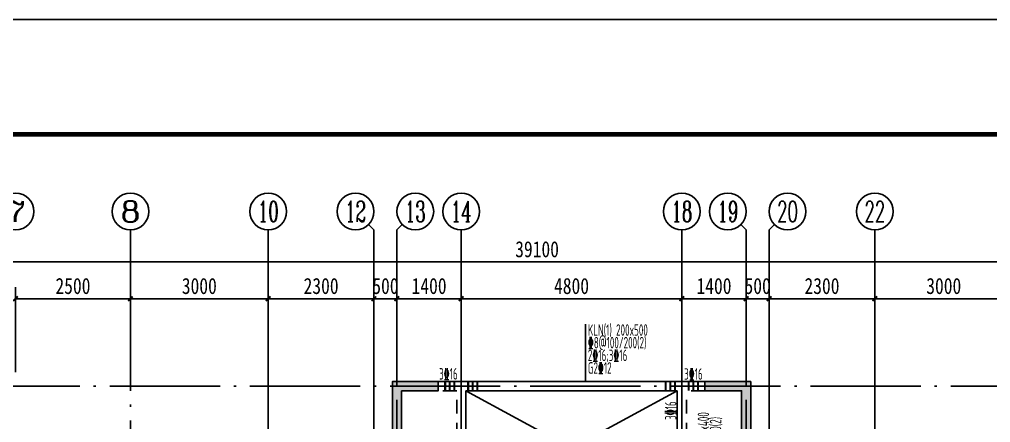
# Model space of a CAD drawing. Extents: x -144902 to 588294, y -160863 to 65494.
# Drawn here: x 474002 to 495135, y -9624 to -845 of the extents above; entities that cross this region are included whole.
import ezdxf
from ezdxf.enums import TextEntityAlignment as Align

# ---------------------------------------------------------------- set-up
doc = ezdxf.new("R2010")
doc.units = 0
doc.header["$LTSCALE"] = 100
doc.linetypes.add('3', pattern=[5, 3, -2])
doc.linetypes.add('ACAD_ISO04W100', pattern=[30.5, 24, -3, 0.5, -3])
doc.layers.get('0').update_dxf_attribs({"linetype": 'CONTINUOUS'})
doc.layers.get('Defpoints').update_dxf_attribs({"linetype": 'CONTINUOUS'})
for name, color, linetype in [('1508', 2, 'CONTINUOUS'), ('AXIS', 3, 'CONTINUOUS'), ('AXIS_TEXT', 7, 'CONTINUOUS'), ('DOTE', 253, 'ACAD_ISO04W100'), ('HATCH', 254, 'CONTINUOUS'), ('HIDE_BEAMDIMLOCAL', 7, 'CONTINUOUS'), ('HIDE_BEAMDIMMASS', 2, 'CONTINUOUS'), ('S_BEAMDIMLOCAL', 7, 'CONTINUOUS'), ('S_BEAMDIMMASS', 2, 'CONTINUOUS'), ('tk', 7, 'CONTINUOUS'), ('梁', 4, 'CONTINUOUS'), ('梁虚线', 134, '3'), ('次梁箍筋', 1, 'CONTINUOUS'), ('砼墙', 3, 'CONTINUOUS'), ('零厚板', 7, 'CONTINUOUS')]:
    doc.layers.add(name, color=color, linetype=linetype)
doc.styles.add('_HZTXT', font='complex.shx', dxfattribs={"width": 0.7, "bigfont": 'tssdchn.shx'})
doc.styles.add('COMPLEX', font='COMPLEX')
doc.styles.add('DIM_FONT', font='SIMHEI.TTF', dxfattribs={"width": 0.8})
doc.styles.get("Standard").update_dxf_attribs({"font": 'tssdeng.shx', "width": 0.7, "bigfont": 'tssdchn.shx'})
doc.dimstyles.new('_TCH_ARCH&&100', dxfattribs={"dimtxt": 350, "dimasz": 100, "dimexe": 250, "dimexo": 300, "dimgap": 100, "dimtad": 1, "dimdec": 0, "dimzin": 0, "dimdsep": 46, "dimtxsty": 'DIM_FONT', "dimblk": 'ARCHTICK', "dimcen": 0.09, "dimclrt": 7, "dimazin": 2, "dimtfac": 1, "dimtdec": 0, "dimtix": 1, "dimtmove": 2, "dimatfit": 3, "dimfxl": 1, "dimtolj": 1, "dimtzin": 0, "dimarcsym": 0})

# ---------------------------------------------------------------- blocks, each defined once
blk = doc.blocks.new('A1tk')
at = {"layer": 'tk', "color": 5}
blk.add_lwpolyline([(0, 0), (0, 59400), (84100, 59400), (84100, 0)], close=True, dxfattribs=at)
at = {"layer": 'tk', "const_width": 100}
blk.add_lwpolyline([(2500, 1000), (83100, 1000), (83100, 58400), (2500, 58400)], close=True, dxfattribs=at)
blk = doc.blocks.new('_ArchTick')
at = {"color": 0, "linetype": 'ByBlock', "const_width": 0.4}
blk.add_lwpolyline([(-0.5, -0.5), (0.5, 0.5)], dxfattribs=at)
blk = doc.blocks.new('*D1671')
at = {"layer": 'AXIS', "color": 0, "lineweight": -2}
for p, q in [((30961, 22375), (30961, 24228)), ((33961, 22375), (33961, 24228)), ((30961, 23978), (33961, 23978))]:
    blk.add_line(p, q, dxfattribs=at)
at = {"layer": 'Defpoints', "color": 0}
for p in [(33961, 23978), (30961, 22075), (33961, 22075)]:
    blk.add_point(p, dxfattribs=at)
at = {"layer": 'AXIS', "color": 0, "lineweight": -2, "xscale": 100, "yscale": 100, "zscale": 100, "rotation": 180}
blk.add_blockref('_ArchTick', (30961, 23978), dxfattribs=at)
at = {"layer": 'AXIS', "color": 0, "lineweight": -2, "xscale": 100, "yscale": 100, "zscale": 100}
blk.add_blockref('_ArchTick', (33961, 23978), dxfattribs=at)
at = {"layer": 'AXIS', "color": 7, "insert": (32461, 24253), "char_height": 350, "attachment_point": 5, "style": 'DIM_FONT'}
blk.add_mtext('\\A1;3000', dxfattribs=at)
blk = doc.blocks.new('*D1672')
at = {"layer": 'AXIS', "color": 0, "lineweight": -2}
for p, q in [((28661, 22375), (28661, 24228)), ((30961, 22375), (30961, 24228)), ((28661, 23978), (30961, 23978))]:
    blk.add_line(p, q, dxfattribs=at)
at = {"layer": 'Defpoints', "color": 0}
for p in [(30961, 23978), (28661, 22075), (30961, 22075)]:
    blk.add_point(p, dxfattribs=at)
at = {"layer": 'AXIS', "color": 0, "lineweight": -2, "xscale": 100, "yscale": 100, "zscale": 100, "rotation": 180}
blk.add_blockref('_ArchTick', (28661, 23978), dxfattribs=at)
at = {"layer": 'AXIS', "color": 0, "lineweight": -2, "xscale": 100, "yscale": 100, "zscale": 100}
blk.add_blockref('_ArchTick', (30961, 23978), dxfattribs=at)
at = {"layer": 'AXIS', "color": 7, "insert": (29811, 24253), "char_height": 350, "attachment_point": 5, "style": 'DIM_FONT'}
blk.add_mtext('\\A1;2300', dxfattribs=at)
blk = doc.blocks.new('*D1673')
at = {"layer": 'AXIS', "color": 0, "lineweight": -2}
for p, q in [((28161, 22375), (28161, 24228)), ((28661, 22375), (28661, 24228)), ((28161, 23978), (28061, 23978)), ((28161, 23978), (28661, 23978)), ((28661, 23978), (28761, 23978))]:
    blk.add_line(p, q, dxfattribs=at)
at = {"layer": 'Defpoints', "color": 0}
for p in [(28661, 23978), (28161, 22075), (28661, 22075)]:
    blk.add_point(p, dxfattribs=at)
at = {"layer": 'AXIS', "color": 0, "lineweight": -2, "xscale": 100, "yscale": 100, "zscale": 100}
blk.add_blockref('_ArchTick', (28161, 23978), dxfattribs=at)
at = {"layer": 'AXIS', "color": 0, "lineweight": -2, "xscale": 100, "yscale": 100, "zscale": 100, "rotation": 180}
blk.add_blockref('_ArchTick', (28661, 23978), dxfattribs=at)
at = {"layer": 'AXIS', "color": 7, "insert": (28411, 24253), "char_height": 350, "attachment_point": 5, "style": 'DIM_FONT'}
blk.add_mtext('\\A1;500', dxfattribs=at)
blk = doc.blocks.new('*D1674')
at = {"layer": 'AXIS', "color": 0, "lineweight": -2}
for p, q in [((26761, 22375), (26761, 24228)), ((28161, 22375), (28161, 24228)), ((26761, 23978), (28161, 23978))]:
    blk.add_line(p, q, dxfattribs=at)
at = {"layer": 'Defpoints', "color": 0}
for p in [(28161, 23978), (26761, 22075), (28161, 22075)]:
    blk.add_point(p, dxfattribs=at)
at = {"layer": 'AXIS', "color": 0, "lineweight": -2, "xscale": 100, "yscale": 100, "zscale": 100, "rotation": 180}
blk.add_blockref('_ArchTick', (26761, 23978), dxfattribs=at)
at = {"layer": 'AXIS', "color": 0, "lineweight": -2, "xscale": 100, "yscale": 100, "zscale": 100}
blk.add_blockref('_ArchTick', (28161, 23978), dxfattribs=at)
at = {"layer": 'AXIS', "color": 7, "insert": (27461, 24253), "char_height": 350, "attachment_point": 5, "style": 'DIM_FONT'}
blk.add_mtext('\\A1;1400', dxfattribs=at)
blk = doc.blocks.new('*D1675')
at = {"layer": 'AXIS', "color": 0, "lineweight": -2}
for p, q in [((21961, 22375), (21961, 24228)), ((26761, 22375), (26761, 24228)), ((21961, 23978), (26761, 23978))]:
    blk.add_line(p, q, dxfattribs=at)
at = {"layer": 'Defpoints', "color": 0}
for p in [(26761, 23978), (21961, 22075), (26761, 22075)]:
    blk.add_point(p, dxfattribs=at)
at = {"layer": 'AXIS', "color": 0, "lineweight": -2, "xscale": 100, "yscale": 100, "zscale": 100, "rotation": 180}
blk.add_blockref('_ArchTick', (21961, 23978), dxfattribs=at)
at = {"layer": 'AXIS', "color": 0, "lineweight": -2, "xscale": 100, "yscale": 100, "zscale": 100}
blk.add_blockref('_ArchTick', (26761, 23978), dxfattribs=at)
at = {"layer": 'AXIS', "color": 7, "insert": (24361, 24253), "char_height": 350, "attachment_point": 5, "style": 'DIM_FONT'}
blk.add_mtext('\\A1;4800', dxfattribs=at)
blk = doc.blocks.new('*D1676')
at = {"layer": 'AXIS', "color": 0, "lineweight": -2}
for p, q in [((20561, 22375), (20561, 24228)), ((21961, 22375), (21961, 24228)), ((20561, 23978), (21961, 23978))]:
    blk.add_line(p, q, dxfattribs=at)
at = {"layer": 'Defpoints', "color": 0}
for p in [(21961, 23978), (20561, 22075), (21961, 22075)]:
    blk.add_point(p, dxfattribs=at)
at = {"layer": 'AXIS', "color": 0, "lineweight": -2, "xscale": 100, "yscale": 100, "zscale": 100, "rotation": 180}
blk.add_blockref('_ArchTick', (20561, 23978), dxfattribs=at)
at = {"layer": 'AXIS', "color": 0, "lineweight": -2, "xscale": 100, "yscale": 100, "zscale": 100}
blk.add_blockref('_ArchTick', (21961, 23978), dxfattribs=at)
at = {"layer": 'AXIS', "color": 7, "insert": (21261, 24253), "char_height": 350, "attachment_point": 5, "style": 'DIM_FONT'}
blk.add_mtext('\\A1;1400', dxfattribs=at)
blk = doc.blocks.new('*D1677')
at = {"layer": 'AXIS', "color": 0, "lineweight": -2}
for p, q in [((20061, 22375), (20061, 24228)), ((20561, 22375), (20561, 24228)), ((20061, 23978), (19961, 23978)), ((20061, 23978), (20561, 23978)), ((20561, 23978), (20661, 23978))]:
    blk.add_line(p, q, dxfattribs=at)
at = {"layer": 'Defpoints', "color": 0}
for p in [(20561, 23978), (20061, 22075), (20561, 22075)]:
    blk.add_point(p, dxfattribs=at)
at = {"layer": 'AXIS', "color": 0, "lineweight": -2, "xscale": 100, "yscale": 100, "zscale": 100}
blk.add_blockref('_ArchTick', (20061, 23978), dxfattribs=at)
at = {"layer": 'AXIS', "color": 0, "lineweight": -2, "xscale": 100, "yscale": 100, "zscale": 100, "rotation": 180}
blk.add_blockref('_ArchTick', (20561, 23978), dxfattribs=at)
at = {"layer": 'AXIS', "color": 7, "insert": (20311, 24253), "char_height": 350, "attachment_point": 5, "style": 'DIM_FONT'}
blk.add_mtext('\\A1;500', dxfattribs=at)
blk = doc.blocks.new('*D1678')
at = {"layer": 'AXIS', "color": 0, "lineweight": -2}
for p, q in [((17761, 22375), (17761, 24228)), ((20061, 22375), (20061, 24228)), ((17761, 23978), (20061, 23978))]:
    blk.add_line(p, q, dxfattribs=at)
at = {"layer": 'Defpoints', "color": 0}
for p in [(20061, 23978), (17761, 22075), (20061, 22075)]:
    blk.add_point(p, dxfattribs=at)
at = {"layer": 'AXIS', "color": 0, "lineweight": -2, "xscale": 100, "yscale": 100, "zscale": 100, "rotation": 180}
blk.add_blockref('_ArchTick', (17761, 23978), dxfattribs=at)
at = {"layer": 'AXIS', "color": 0, "lineweight": -2, "xscale": 100, "yscale": 100, "zscale": 100}
blk.add_blockref('_ArchTick', (20061, 23978), dxfattribs=at)
at = {"layer": 'AXIS', "color": 7, "insert": (18911, 24253), "char_height": 350, "attachment_point": 5, "style": 'DIM_FONT'}
blk.add_mtext('\\A1;2300', dxfattribs=at)
blk = doc.blocks.new('*D1679')
at = {"layer": 'AXIS', "color": 0, "lineweight": -2}
for p, q in [((14761, 22375), (14761, 24228)), ((17761, 22375), (17761, 24228)), ((14761, 23978), (17761, 23978))]:
    blk.add_line(p, q, dxfattribs=at)
at = {"layer": 'Defpoints', "color": 0}
for p in [(17761, 23978), (14761, 22075), (17761, 22075)]:
    blk.add_point(p, dxfattribs=at)
at = {"layer": 'AXIS', "color": 0, "lineweight": -2, "xscale": 100, "yscale": 100, "zscale": 100, "rotation": 180}
blk.add_blockref('_ArchTick', (14761, 23978), dxfattribs=at)
at = {"layer": 'AXIS', "color": 0, "lineweight": -2, "xscale": 100, "yscale": 100, "zscale": 100}
blk.add_blockref('_ArchTick', (17761, 23978), dxfattribs=at)
at = {"layer": 'AXIS', "color": 7, "insert": (16261, 24253), "char_height": 350, "attachment_point": 5, "style": 'DIM_FONT'}
blk.add_mtext('\\A1;3000', dxfattribs=at)
blk = doc.blocks.new('*D1680')
at = {"layer": 'AXIS', "color": 0, "lineweight": -2}
for p, q in [((12261, 22375), (12261, 24228)), ((14761, 22375), (14761, 24228)), ((12261, 23978), (14761, 23978))]:
    blk.add_line(p, q, dxfattribs=at)
at = {"layer": 'Defpoints', "color": 0}
for p in [(14761, 23978), (12261, 22075), (14761, 22075)]:
    blk.add_point(p, dxfattribs=at)
at = {"layer": 'AXIS', "color": 0, "lineweight": -2, "xscale": 100, "yscale": 100, "zscale": 100, "rotation": 180}
blk.add_blockref('_ArchTick', (12261, 23978), dxfattribs=at)
at = {"layer": 'AXIS', "color": 0, "lineweight": -2, "xscale": 100, "yscale": 100, "zscale": 100}
blk.add_blockref('_ArchTick', (14761, 23978), dxfattribs=at)
at = {"layer": 'AXIS', "color": 7, "insert": (13511, 24253), "char_height": 350, "attachment_point": 5, "style": 'DIM_FONT'}
blk.add_mtext('\\A1;2500', dxfattribs=at)
blk = doc.blocks.new('*D1686')
at = {"layer": 'AXIS', "color": 0, "lineweight": -2}
for p, q in [((4061, 22375), (4061, 25028)), ((43161, 22375), (43161, 25028)), ((4061, 24778), (43161, 24778))]:
    blk.add_line(p, q, dxfattribs=at)
at = {"layer": 'Defpoints', "color": 0}
for p in [(43161, 24778), (4061, 22075), (43161, 22075)]:
    blk.add_point(p, dxfattribs=at)
at = {"layer": 'AXIS', "color": 0, "lineweight": -2, "xscale": 100, "yscale": 100, "zscale": 100, "rotation": 180}
blk.add_blockref('_ArchTick', (4061, 24778), dxfattribs=at)
at = {"layer": 'AXIS', "color": 0, "lineweight": -2, "xscale": 100, "yscale": 100, "zscale": 100}
blk.add_blockref('_ArchTick', (43161, 24778), dxfattribs=at)
at = {"layer": 'AXIS', "color": 7, "insert": (23611, 25053), "char_height": 350, "attachment_point": 5, "style": 'DIM_FONT'}
blk.add_mtext('\\A1;39100', dxfattribs=at)
blk = doc.blocks.new('_AXISO')
blk.add_circle((0, 0), 0.5)
at = {"layer": 'AXIS_TEXT', "style": 'COMPLEX', "width": 1.041667}
blk.add_attdef('A', text='', height=0.56, dxfattribs=at).set_placement((-0.25, -0.28), (0.25, -0.28), align=Align.FIT)
blk = doc.blocks.new('2012122621245179')
at = {"layer": 'HATCH'}
for points in [[(20661.4, 21975), (20661.4, 19075), (19961.4, 19075), (19961.4, 19475), (20461.4, 19475), (20461.4, 22175), (21461.4, 22175), (21461.4, 21975)], [(28261.4, 22175), (28261.4, 19475), (28761.4, 19475), (28761.4, 19075), (28061.4, 19075), (28061.4, 21975), (27261.4, 21975), (27261.4, 22175)]]:
    blk.add_hatch(color=256, dxfattribs=at).paths.add_polyline_path(points)
at = {"layer": 'AXIS'}
for p, q in [((19944.2, 25594.8, 0), (20061.4, 25477.6, 0)), ((20678.5, 25594.8, 0), (20561.4, 25477.6, 0)), ((28044.2, 25594.8, 0), (28161.4, 25477.6, 0)), ((28778.5, 25594.8, 0), (28661.4, 25477.6, 0)), ((14761.4, 22075, 0), (14761.4, 25477.6, 0)), ((17761.4, 22075, 0), (17761.4, 25477.6, 0)), ((20061.4, 22075, 0), (20061.4, 25477.6, 0)), ((20561.4, 22075, 0), (20561.4, 25477.6, 0)), ((21961.4, 22075, 0), (21961.4, 25477.6, 0)), ((26761.4, 22075, 0), (26761.4, 25477.6, 0)), ((28161.4, 22075, 0), (28161.4, 25477.6, 0)), ((28661.4, 22075, 0), (28661.4, 25477.6, 0)), ((30961.4, 22075, 0), (30961.4, 25477.6, 0))]:
    blk.add_line(p, q, dxfattribs=at)
at = {"layer": 'DOTE'}
for p, q in [((14761.4, 3675, 0), (14761.4, 23075, 0)), ((17761.4, 14875, 0), (17761.4, 23075, 0)), ((20061.4, 11875, 0), (20061.4, 23075, 0)), ((20561.4, 19375, 0), (20561.4, 23075, 0)), ((21961.4, 14875, 0), (21961.4, 23075, 0)), ((26761.4, 14875, 0), (26761.4, 23075, 0)), ((28161.4, 19375, 0), (28161.4, 23075, 0)), ((28661.4, 11875, 0), (28661.4, 23075, 0)), ((30961.4, 14875, 0), (30961.4, 23075, 0)), ((44161.4, 22075, 0), (3061.4, 22075, 0))]:
    blk.add_line(p, q, dxfattribs=at)
at = {"layer": '梁'}
for p, q in [((21961.4, 22175), (21461.4, 22175)), ((26761.4, 22175), (21961.4, 22175)), ((27261.4, 22175), (26761.4, 22175)), ((22061.4, 19475), (22061.4, 21975)), ((26661.4, 21975), (22061.4, 21975)), ((26661.4, 19475), (26661.4, 21975))]:
    blk.add_line(p, q, dxfattribs=at)
at = {"layer": '梁虚线'}
for p, q in [((21861.4, 21975), (21461.4, 21975)), ((21861.4, 19475), (21861.4, 21975)), ((26861.4, 19475), (26861.4, 21975)), ((27261.4, 21975), (26861.4, 21975))]:
    blk.add_line(p, q, dxfattribs=at)
at = {"layer": '砼墙'}
for points in [[(20661.4, 21975), (20661.4, 19075), (19961.4, 19075), (19961.4, 19475), (20461.4, 19475), (20461.4, 22175), (21461.4, 22175), (21461.4, 21975)], [(28261.4, 22175), (28261.4, 19475), (28761.4, 19475), (28761.4, 19075), (28061.4, 19075), (28061.4, 21975), (27261.4, 21975), (27261.4, 22175)]]:
    blk.add_lwpolyline(points, close=True, dxfattribs=at)
at = {"layer": '零厚板'}
for p, q in [((26661.4, 21975), (22061.4, 19475)), ((22061.4, 21975), (26661.4, 19475))]:
    blk.add_line(p, q, dxfattribs=at)
at = {"layer": 'AXIS'}
ref = blk.add_blockref('_AXISO', (12261.4, 25877.6, 0), dxfattribs=dict(at, xscale=800, yscale=800, zscale=800))
ref.add_attrib('A', '7', dxfattribs={"layer": 'AXIS_TEXT', "height": 452.5, "style": '_HZTXT', "width": 1.5}).set_placement((12035.1, 25651.4, 0), (12487.6, 25651.4, 0), align=Align.FIT)
ref = blk.add_blockref('_AXISO', (14761.4, 25877.6, 0), dxfattribs=dict(at, xscale=800, yscale=800, zscale=800))
ref.add_attrib('A', '8', dxfattribs={"layer": 'AXIS_TEXT', "height": 452.5, "style": '_HZTXT', "width": 1.5}).set_placement((14535.1, 25651.4, 0), (14987.6, 25651.4, 0), align=Align.FIT)
ref = blk.add_blockref('_AXISO', (17761.4, 25877.6, 0), dxfattribs=dict(at, xscale=800, yscale=800, zscale=800))
ref.add_attrib('A', '10', dxfattribs={"layer": 'AXIS_TEXT', "height": 452.55, "style": '_HZTXT', "width": 0.724138}).set_placement((17535.1, 25651.4, 0), (17987.6, 25651.4, 0), align=Align.FIT)
ref = blk.add_blockref('_AXISO', (19661.4, 25877.6, 0), dxfattribs=dict(at, xscale=800, yscale=800, zscale=800))
ref.add_attrib('A', '12', dxfattribs={"layer": 'AXIS_TEXT', "height": 452.55, "style": '_HZTXT', "width": 0.724138}).set_placement((19435.1, 25651.4, 0), (19887.6, 25651.4, 0), align=Align.FIT)
ref = blk.add_blockref('_AXISO', (20961.4, 25877.6, 0), dxfattribs=dict(at, xscale=800, yscale=800, zscale=800))
ref.add_attrib('A', '13', dxfattribs={"layer": 'AXIS_TEXT', "height": 452.55, "style": '_HZTXT', "width": 0.724138}).set_placement((20735.1, 25651.4, 0), (21187.6, 25651.4, 0), align=Align.FIT)
ref = blk.add_blockref('_AXISO', (21961.4, 25877.6, 0), dxfattribs=dict(at, xscale=800, yscale=800, zscale=800))
ref.add_attrib('A', '14', dxfattribs={"layer": 'AXIS_TEXT', "height": 452.55, "style": '_HZTXT', "width": 0.677419}).set_placement((21735.1, 25651.4, 0), (22187.6, 25651.4, 0), align=Align.FIT)
ref = blk.add_blockref('_AXISO', (26761.4, 25877.6, 0), dxfattribs=dict(at, xscale=800, yscale=800, zscale=800))
ref.add_attrib('A', '18', dxfattribs={"layer": 'AXIS_TEXT', "height": 452.55, "style": '_HZTXT', "width": 0.724138}).set_placement((26535.1, 25651.4, 0), (26987.6, 25651.4, 0), align=Align.FIT)
ref = blk.add_blockref('_AXISO', (27761.4, 25877.6, 0), dxfattribs=dict(at, xscale=800, yscale=800, zscale=800))
ref.add_attrib('A', '19', dxfattribs={"layer": 'AXIS_TEXT', "height": 452.55, "style": '_HZTXT', "width": 0.724138}).set_placement((27535.1, 25651.4, 0), (27987.6, 25651.4, 0), align=Align.FIT)
ref = blk.add_blockref('_AXISO', (29061.4, 25877.6, 0), dxfattribs=dict(at, xscale=800, yscale=800, zscale=800))
ref.add_attrib('A', '20', dxfattribs={"layer": 'AXIS_TEXT', "height": 452.55, "style": '_HZTXT', "width": 0.617647}).set_placement((28835.1, 25651.4, 0), (29287.6, 25651.4, 0), align=Align.FIT)
ref = blk.add_blockref('_AXISO', (30961.4, 25877.6, 0), dxfattribs=dict(at, xscale=800, yscale=800, zscale=800))
ref.add_attrib('A', '22', dxfattribs={"layer": 'AXIS_TEXT', "height": 452.55, "style": '_HZTXT', "width": 0.617647}).set_placement((30735.1, 25651.4, 0), (31187.6, 25651.4, 0), align=Align.FIT)
for p1, p2, distance, picture, middle in [((4061.4, 22075, 0), (43161.4, 22075, 0), 2702.6, '*D1686', (23611.4, 25052.6, 0)), ((12261.4, 22075, 0), (14761.4, 22075, 0), 1902.6, '*D1680', (13511.4, 24252.6, 0)), ((14761.4, 22075, 0), (17761.4, 22075, 0), 1902.6, '*D1679', (16261.4, 24252.6, 0)), ((17761.4, 22075, 0), (20061.4, 22075, 0), 1902.6, '*D1678', (18911.4, 24252.6, 0)), ((20061.4, 22075, 0), (20561.4, 22075, 0), 1902.6, '*D1677', (20311.4, 24252.6, 0)), ((20561.4, 22075, 0), (21961.4, 22075, 0), 1902.6, '*D1676', (21261.4, 24252.6, 0)), ((21961.4, 22075, 0), (26761.4, 22075, 0), 1902.6, '*D1675', (24361.4, 24252.6, 0)), ((26761.4, 22075, 0), (28161.4, 22075, 0), 1902.6, '*D1674', (27461.4, 24252.6, 0)), ((28161.4, 22075, 0), (28661.4, 22075, 0), 1902.6, '*D1673', (28411.4, 24252.6, 0)), ((28661.4, 22075, 0), (30961.4, 22075, 0), 1902.6, '*D1672', (29811.4, 24252.6, 0)), ((30961.4, 22075, 0), (33961.4, 22075, 0), 1902.6, '*D1671', (32461.4, 24252.6, 0))]:
    dim = blk.add_aligned_dim(p1=p1, p2=p2, distance=distance, dimstyle='_TCH_ARCH&&100', dxfattribs=at)
    dim.commit()
    dim.dimension.update_dxf_attribs({"geometry": picture, "text_midpoint": middle})

msp = doc.modelspace()

# ---------------------------------------------------------------- linework, layer by layer
at = {"layer": 'S_BEAMDIMMASS'}
msp.add_line((486321.746, -7483.393), (486321.746, -8729.394), dxfattribs=at)
at = {"layer": '次梁箍筋', "const_width": 44.9, "elevation": 0}
for points in [[(483266.541, -8729.394), (483266.541, -8929.394)], [(483366.541, -8729.394), (483366.541, -8929.394)], [(483466.541, -8729.394), (483466.541, -8929.394)], [(483766.541, -8729.394), (483766.541, -8929.394)], [(483866.541, -8729.394), (483866.541, -8929.394)], [(483966.541, -8729.394), (483966.541, -8929.394)], [(488066.541, -8729.394), (488066.541, -8929.394)], [(488166.541, -8729.394), (488166.541, -8929.394)], [(488266.541, -8729.394), (488266.541, -8929.394)], [(488566.541, -8729.394), (488566.541, -8929.394)], [(488666.541, -8729.394), (488666.541, -8929.394)], [(488766.541, -8729.394), (488766.541, -8929.394)]]:
    msp.add_lwpolyline(points, dxfattribs=at)

# ---------------------------------------------------------------- block references
at = {"layer": '1508', "rotation": 270}
msp.add_blockref('A1tk', (457439.55, -844.592), dxfattribs=at)
at = {"layer": 'AXIS'}
msp.add_blockref('2012122621245179', (461655.183, -30904.394, 0), dxfattribs=at)

# ---------------------------------------------------------------- texts
at = {"layer": 'HIDE_BEAMDIMLOCAL', "width": 0.6}
msp.add_text('3%%13216 ', height=250, rotation=90, dxfattribs=at).set_placement((488299.242, -9565.254))
at = {"layer": 'HIDE_BEAMDIMMASS', "width": 0.6}
for s, p in [('KL13(1) 200x400', (489011.499, -10754.67, 0)), ('%%1328@100/150(2)', (489273.999, -10754.67, 0))]:
    msp.add_text(s, height=250, rotation=90, dxfattribs=at).set_placement(p)
at = {"layer": 'S_BEAMDIMLOCAL', "width": 0.6}
for p in [(483134.503, -8687.331, 0), (488467.113, -8690.758, 0)]:
    msp.add_text('3%%13216', height=250, dxfattribs=at).set_placement(p)
at = {"layer": 'S_BEAMDIMMASS', "width": 0.6}
for s, p in [('KLN(1) 200x500', (486371.747, -7733.393)), ('%%1328@100/200(2)', (486371.747, -8008.393)), ('2%%13216;3%%13216', (486371.747, -8283.393)), ('G2%%13212', (486371.747, -8558.393))]:
    msp.add_text(s, height=250, dxfattribs=at).set_placement(p)

doc.saveas('drawing.dxf')
